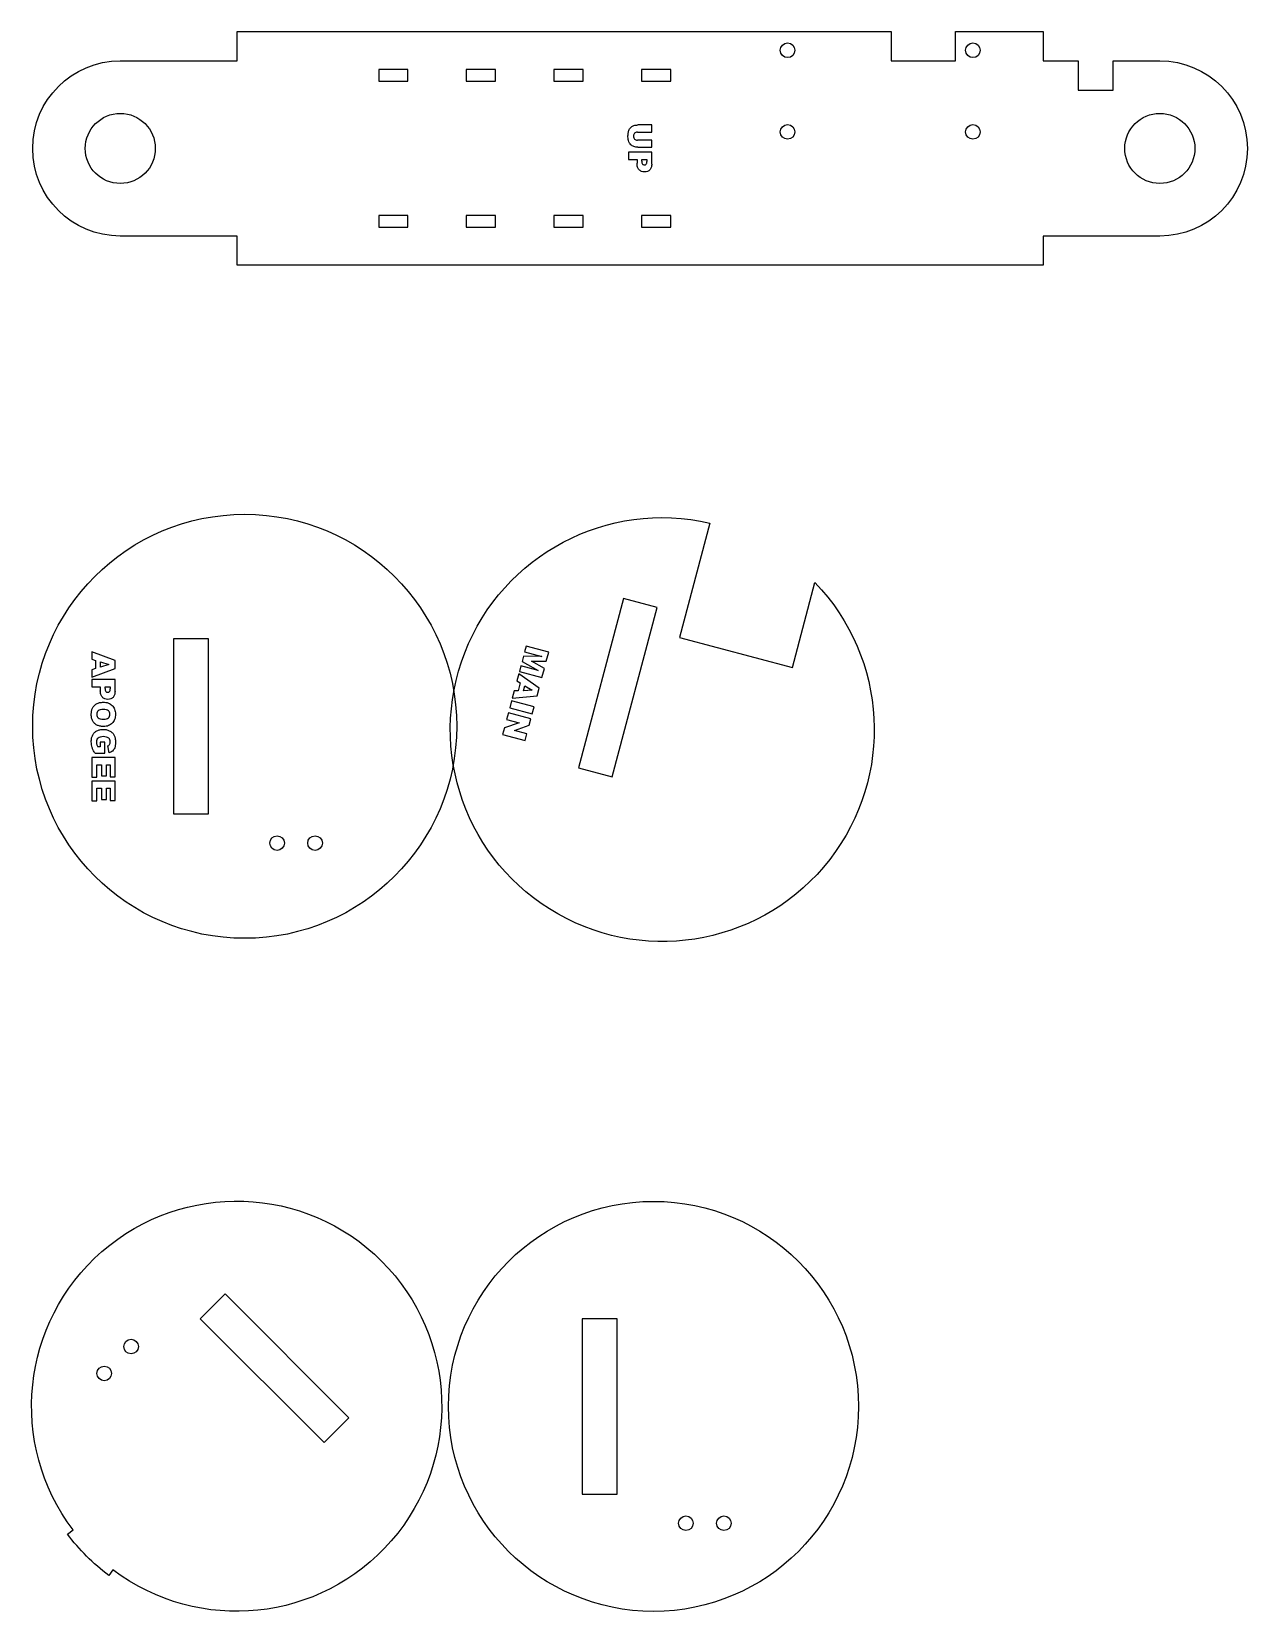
# Model space of a CAD drawing. Header units: millimetres. Extents: x 1 to 209, y -304 to -34.
import ezdxf

# ---------------------------------------------------------------- set-up
doc = ezdxf.new("R2010")
doc.units = ezdxf.units.MM
for name, color, linetype in [('CUTOUTS D 6.0', 5, 'CONTINUOUS'), ('HOLES DIAM 12.0 D 6.0', 5, 'CONTINUOUS'), ('HOLES DIAM 2.5 D 6.0', 5, 'CONTINUOUS'), ('INSETS D 0.5', 3, 'CONTINUOUS'), ('PERIMETER D 6.0', 5, 'CONTINUOUS')]:
    doc.layers.add(name, color=color, linetype=linetype)

msp = doc.modelspace()

# ---------------------------------------------------------------- linework, layer by layer
at = {"layer": 'CUTOUTS D 6.0'}
for points in [[(60.25, -40.1), (60.25, -42.1), (65.25, -42.1), (65.25, -40.1)], [(80.25, -42.1), (80.25, -40.1), (75.25, -40.1), (75.25, -42.1)], [(95.25, -42.1), (95.25, -40.1), (90.25, -40.1), (90.25, -42.1)], [(110.25, -42.1), (110.25, -40.1), (105.25, -40.1), (105.25, -42.1)], [(65.25, -67.1), (65.25, -65.1), (60.25, -65.1), (60.25, -67.1)], [(80.25, -67.1), (80.25, -65.1), (75.25, -65.1), (75.25, -67.1)], [(95.25, -67.1), (95.25, -65.1), (90.25, -65.1), (90.25, -67.1)], [(110.25, -67.1), (110.25, -65.1), (105.25, -65.1), (105.25, -67.1)], [(100.24, -161.18), (107.95, -132.18), (102.15, -130.64), (94.44, -159.63)], [(25.1, -137.54), (25.1, -167.54), (31.1, -167.54), (31.1, -137.54)], [(29.69, -253.97), (50.9, -275.18), (55.14, -270.94), (33.93, -249.73)], [(101.1, -283.98), (101.1, -253.98), (95.1, -253.98), (95.1, -283.98)]]:
    msp.add_lwpolyline(points, close=True, dxfattribs=at)
at = {"layer": 'HOLES DIAM 12.0 D 6.0'}
for centre in [(16, -53.6), (194, -53.6)]:
    msp.add_circle(centre, 6, dxfattribs=at)
at = {"layer": 'HOLES DIAM 2.5 D 6.0'}
for centre in [(130.25, -36.8), (162, -36.8), (130.25, -50.77), (162, -50.77), (42.85, -172.54), (49.35, -172.54), (17.85, -258.74), (13.25, -263.34), (112.85, -288.98), (119.35, -288.98)]:
    msp.add_circle(centre, 1.25, dxfattribs=at)
at = {"layer": 'INSETS D 0.5'}
for p, q in [((104.56, -50.81), (107, -50.81)), ((107, -49.58), (104.62, -49.58)), ((107, -50.81), (107, -49.58)), ((107, -52.18), (104.56, -52.18)), ((104.62, -53.41), (107, -53.41)), ((107, -53.41), (107, -52.18)), ((103, -54.23), (103, -55.47)), ((107, -54.23), (103, -54.23)), ((103, -55.47), (104.48, -55.47)), ((104.48, -55.47), (104.48, -56.14)), ((105.29, -55.77), (105.29, -55.47)), ((105.29, -55.47), (106.19, -55.47)), ((106.19, -55.47), (106.19, -55.82)), ((107, -56.28), (107, -54.23)), ((11.1, -144.53), (11.1, -145.77)), ((15.1, -144.53), (11.1, -144.53)), ((11.1, -145.77), (12.58, -145.77)), ((12.58, -145.77), (12.58, -146.45)), ((13.39, -146.08), (13.39, -145.77)), ((13.39, -145.77), (14.29, -145.77)), ((14.29, -145.77), (14.29, -146.13)), ((15.1, -146.59), (15.1, -144.53)), ((12.55, -156.07), (12.17, -156.07)), ((13.38, -155.24), (12.55, -155.24)), ((12.55, -155.24), (12.55, -156.07)), ((13.38, -157.15), (13.38, -155.24)), ((13.82, -155.9), (14.04, -157.1)), ((11.68, -157.15), (13.38, -157.15))]:
    msp.add_line(p, q, dxfattribs=at)
for points in [[(11.1, -142.85), (11.1, -144.15), (15.1, -142.64), (15.1, -141.29), (11.1, -139.79), (11.1, -141.05), (11.76, -141.25), (11.76, -142.65)], [(85.49, -138.81), (85.23, -139.79), (88.18, -140.57), (85.03, -140.54), (84.8, -141.43), (87.54, -142.96), (84.59, -142.18), (84.33, -143.16), (88.2, -144.19), (88.62, -142.62), (86.43, -141.39), (88.94, -141.41), (89.36, -139.84)], [(12.63, -141.52), (14.06, -141.95), (12.63, -142.39)], [(83.45, -146.49), (83.12, -147.74), (87.37, -147.32), (87.71, -146.01), (84.23, -143.53), (83.91, -144.75), (84.5, -145.11), (84.14, -146.47)], [(85.27, -145.59), (86.54, -146.38), (85.04, -146.44)], [(83, -148.17), (82.68, -149.37), (86.55, -150.39), (86.87, -149.2)], [(82.45, -150.23), (82.15, -151.35), (84.28, -151.92), (81.77, -152.8), (81.47, -153.93), (85.33, -154.96), (85.63, -153.83), (83.5, -153.26), (86.02, -152.37), (86.32, -151.26)], [(11.1, -157.88), (11.1, -161.25), (12.01, -161.25), (12.01, -159.12), (12.79, -159.12), (12.79, -161.04), (13.61, -161.04), (13.61, -159.12), (14.25, -159.12), (14.25, -161.19), (15.1, -161.19), (15.1, -157.88)], [(11.1, -161.92), (11.1, -165.29), (12.01, -165.29), (12.01, -163.16), (12.79, -163.16), (12.79, -165.08), (13.61, -165.08), (13.61, -163.16), (14.25, -163.16), (14.25, -165.23), (15.1, -165.23), (15.1, -161.92)]]:
    msp.add_lwpolyline(points, close=True, dxfattribs=at)
for points, knots in [([(102.93, -51.6), (102.93, -51.49), (102.94, -51.28), (102.96, -51.07), (102.97, -50.96)], [0, 0, 0, 0, 0.03054233, 0.06386939, 0.06386939, 0.06386939, 0.06386939]), ([(102.97, -50.96), (102.99, -50.85), (103.02, -50.65), (103.1, -50.47), (103.13, -50.38)], [0, 0, 0, 0, 0.03226696, 0.06018962, 0.06018962, 0.06018962, 0.06018962]), ([(103.13, -50.38), (103.18, -50.31), (103.28, -50.15), (103.41, -50.02), (103.48, -49.96)], [0, 0, 0, 0, 0.02662278, 0.05492819, 0.05492819, 0.05492819, 0.05492819]), ([(103.48, -49.96), (103.55, -49.9), (103.69, -49.79), (103.86, -49.72), (103.94, -49.69)], [0, 0, 0, 0, 0.0278877, 0.05336817, 0.05336817, 0.05336817, 0.05336817]), ([(104.05, -50.99), (104, -51.06), (103.88, -51.21), (103.87, -51.4), (103.86, -51.5)], [0, 0, 0, 0, 0.02568071, 0.05473072, 0.05473072, 0.05473072, 0.05473072]), ([(103.94, -49.69), (104.06, -49.66), (104.28, -49.6), (104.51, -49.59), (104.62, -49.58)], [0, 0, 0, 0, 0.03700384, 0.0687617, 0.0687617, 0.0687617, 0.0687617]), ([(104.56, -50.81), (104.46, -50.82), (104.27, -50.83), (104.12, -50.94), (104.05, -50.99)], [0, 0, 0, 0, 0.02948853, 0.05533973, 0.05533973, 0.05533973, 0.05533973]), ([(103.07, -52.46), (103.03, -52.33), (102.94, -52.05), (102.94, -51.75), (102.93, -51.6)], [0, 0, 0, 0, 0.04087892, 0.08786006, 0.08786006, 0.08786006, 0.08786006]), ([(103.4, -52.96), (103.32, -52.88), (103.19, -52.73), (103.1, -52.55), (103.07, -52.46)], [0, 0, 0, 0, 0.03142859, 0.05993373, 0.05993373, 0.05993373, 0.05993373]), ([(103.95, -53.3), (103.85, -53.26), (103.64, -53.18), (103.48, -53.03), (103.4, -52.96)], [0, 0, 0, 0, 0.03274943, 0.06549473, 0.06549473, 0.06549473, 0.06549473]), ([(103.86, -51.5), (103.87, -51.6), (103.88, -51.78), (103.99, -51.93), (104.05, -52)], [0, 0, 0, 0, 0.02883728, 0.05435168, 0.05435168, 0.05435168, 0.05435168]), ([(104.62, -53.41), (104.5, -53.41), (104.27, -53.4), (104.05, -53.33), (103.95, -53.3)], [0, 0, 0, 0, 0.0345676, 0.06808936, 0.06808936, 0.06808936, 0.06808936]), ([(104.05, -52), (104.12, -52.05), (104.27, -52.17), (104.46, -52.17), (104.56, -52.18)], [0, 0, 0, 0, 0.02579376, 0.05561662, 0.05561662, 0.05561662, 0.05561662]), ([(104.83, -57.26), (104.73, -57.11), (104.5, -56.77), (104.49, -56.37), (104.48, -56.14)], [0, 0, 0, 0, 0.0526423, 0.118375, 0.118375, 0.118375, 0.118375]), ([(105.29, -55.77), (105.3, -55.87), (105.3, -56.05), (105.38, -56.21), (105.42, -56.27)], [0, 0, 0, 0, 0.03058083, 0.05244432, 0.05244432, 0.05244432, 0.05244432]), ([(105.42, -56.27), (105.46, -56.31), (105.55, -56.4), (105.68, -56.41), (105.74, -56.42)], [0, 0, 0, 0, 0.01783173, 0.03583155, 0.03583155, 0.03583155, 0.03583155]), ([(105.74, -56.42), (105.8, -56.41), (105.92, -56.4), (106.01, -56.33), (106.06, -56.29)], [0, 0, 0, 0, 0.01767504, 0.03498727, 0.03498727, 0.03498727, 0.03498727]), ([(106.06, -56.29), (106.09, -56.23), (106.19, -56.09), (106.19, -55.92), (106.19, -55.82)], [0, 0, 0, 0, 0.02057281, 0.04988315, 0.04988315, 0.04988315, 0.04988315]), ([(107, -56.28), (106.99, -56.48), (106.98, -56.85), (106.77, -57.15), (106.68, -57.29)], [0, 0, 0, 0, 0.0592372, 0.1074509, 0.1074509, 0.1074509, 0.1074509]), ([(105.77, -57.62), (105.58, -57.61), (105.23, -57.59), (104.96, -57.36), (104.83, -57.26)], [0, 0, 0, 0, 0.0547195, 0.1037572, 0.1037572, 0.1037572, 0.1037572]), ([(106.68, -57.29), (106.56, -57.38), (106.29, -57.59), (105.95, -57.61), (105.77, -57.62)], [0, 0, 0, 0, 0.04609011, 0.09893771, 0.09893771, 0.09893771, 0.09893771]), ([(11.25, -149.41), (11.33, -149.27), (11.5, -148.98), (11.79, -148.79), (11.93, -148.69)], [0, 0, 0, 0, 0.048847, 0.1002179, 0.1002179, 0.1002179, 0.1002179]), ([(11.93, -148.69), (12.1, -148.61), (12.47, -148.44), (12.88, -148.43), (13.1, -148.42)], [0, 0, 0, 0, 0.0564442, 0.1210689, 0.1210689, 0.1210689, 0.1210689]), ([(12.93, -147.56), (12.83, -147.41), (12.6, -147.08), (12.59, -146.68), (12.58, -146.45)], [0, 0, 0, 0, 0.0526423, 0.118375, 0.118375, 0.118375, 0.118375]), ([(13.87, -147.93), (13.68, -147.92), (13.33, -147.89), (13.06, -147.67), (12.93, -147.56)], [0, 0, 0, 0, 0.0547194, 0.1037572, 0.1037572, 0.1037572, 0.1037572]), ([(13.1, -148.42), (13.4, -148.43), (13.96, -148.46), (14.41, -148.81), (14.62, -148.96)], [0, 0, 0, 0, 0.0881696, 0.165334, 0.165334, 0.165334, 0.165334]), ([(13.39, -146.08), (13.4, -146.18), (13.4, -146.36), (13.48, -146.51), (13.52, -146.58)], [0, 0, 0, 0, 0.03058083, 0.05244432, 0.05244432, 0.05244432, 0.05244432]), ([(13.52, -146.58), (13.56, -146.62), (13.65, -146.71), (13.78, -146.72), (13.84, -146.72)], [0, 0, 0, 0, 0.01783176, 0.03583158, 0.03583158, 0.03583158, 0.03583158]), ([(13.84, -146.72), (13.9, -146.72), (14.02, -146.71), (14.11, -146.64), (14.16, -146.6)], [0, 0, 0, 0, 0.01767502, 0.03498725, 0.03498725, 0.03498725, 0.03498725]), ([(14.78, -147.59), (14.66, -147.69), (14.39, -147.9), (14.05, -147.92), (13.87, -147.93)], [0, 0, 0, 0, 0.04609011, 0.09893771, 0.09893771, 0.09893771, 0.09893771]), ([(14.16, -146.6), (14.19, -146.54), (14.29, -146.4), (14.29, -146.23), (14.29, -146.13)], [0, 0, 0, 0, 0.02057283, 0.04988316, 0.04988316, 0.04988316, 0.04988316]), ([(15.1, -146.59), (15.09, -146.79), (15.08, -147.16), (14.87, -147.46), (14.78, -147.59)], [0, 0, 0, 0, 0.0592373, 0.1074509, 0.1074509, 0.1074509, 0.1074509]), ([(11.03, -150.53), (11.04, -150.32), (11.05, -149.94), (11.18, -149.58), (11.25, -149.41)], [0, 0, 0, 0, 0.0620694, 0.1147802, 0.1147802, 0.1147802, 0.1147802]), ([(11.28, -151.65), (11.21, -151.48), (11.05, -151.13), (11.04, -150.74), (11.03, -150.53)], [0, 0, 0, 0, 0.0534869, 0.1148895, 0.1148895, 0.1148895, 0.1148895]), ([(12.22, -149.88), (12.14, -149.96), (11.98, -150.14), (11.97, -150.37), (11.96, -150.49)], [0, 0, 0, 0, 0.03316511, 0.06847676, 0.06847676, 0.06847676, 0.06847676]), ([(11.96, -150.49), (11.97, -150.62), (11.98, -150.85), (12.14, -151.03), (12.22, -151.11)], [0, 0, 0, 0, 0.03592354, 0.06865295, 0.06865295, 0.06865295, 0.06865295]), ([(13.09, -149.65), (12.91, -149.66), (12.6, -149.66), (12.34, -149.81), (12.22, -149.88)], [0, 0, 0, 0, 0.05234975, 0.09120268, 0.09120268, 0.09120268, 0.09120268]), ([(12.22, -151.11), (12.33, -151.17), (12.62, -151.33), (12.95, -151.33), (13.15, -151.33)], [0, 0, 0, 0, 0.03974892, 0.09683165, 0.09683165, 0.09683165, 0.09683165]), ([(13.97, -149.88), (13.85, -149.82), (13.58, -149.66), (13.27, -149.66), (13.09, -149.65)], [0, 0, 0, 0, 0.03902024, 0.09178056, 0.09178056, 0.09178056, 0.09178056]), ([(13.15, -151.33), (13.31, -151.32), (13.61, -151.32), (13.86, -151.17), (13.97, -151.1)], [0, 0, 0, 0, 0.04920527, 0.08695676, 0.08695676, 0.08695676, 0.08695676]), ([(14.23, -150.48), (14.22, -150.36), (14.2, -150.13), (14.04, -149.96), (13.97, -149.88)], [0, 0, 0, 0, 0.03434059, 0.06731485, 0.06731485, 0.06731485, 0.06731485]), ([(13.97, -151.1), (14.05, -151.01), (14.21, -150.84), (14.22, -150.6), (14.23, -150.48)], [0, 0, 0, 0, 0.03320243, 0.06876327, 0.06876327, 0.06876327, 0.06876327]), ([(14.62, -148.96), (14.78, -149.17), (15.12, -149.62), (15.15, -150.18), (15.17, -150.48)], [0, 0, 0, 0, 0.0770487, 0.164814, 0.164814, 0.164814, 0.164814]), ([(15.17, -150.48), (15.15, -150.79), (15.13, -151.36), (14.79, -151.81), (14.63, -152.02)], [0, 0, 0, 0, 0.0894143, 0.1662593, 0.1662593, 0.1662593, 0.1662593]), ([(11.03, -155.18), (11.04, -154.96), (11.05, -154.56), (11.2, -154.19), (11.27, -154.02)], [0, 0, 0, 0, 0.0649161, 0.1195103, 0.1195103, 0.1195103, 0.1195103]), ([(11.27, -154.02), (11.37, -153.88), (11.55, -153.59), (11.85, -153.41), (12, -153.32)], [0, 0, 0, 0, 0.0500006, 0.1015357, 0.1015357, 0.1015357, 0.1015357]), ([(11.98, -152.33), (11.84, -152.24), (11.56, -152.06), (11.37, -151.78), (11.28, -151.65)], [0, 0, 0, 0, 0.04924361, 0.098699, 0.098699, 0.098699, 0.098699]), ([(13.13, -152.56), (12.91, -152.56), (12.52, -152.55), (12.15, -152.4), (11.98, -152.33)], [0, 0, 0, 0, 0.0640853, 0.1182529, 0.1182529, 0.1182529, 0.1182529]), ([(12, -153.32), (12.17, -153.25), (12.52, -153.1), (12.9, -153.08), (13.1, -153.08)], [0, 0, 0, 0, 0.0547936, 0.1137805, 0.1137805, 0.1137805, 0.1137805]), ([(13.1, -153.08), (13.31, -153.09), (13.7, -153.1), (14.07, -153.27), (14.24, -153.35)], [0, 0, 0, 0, 0.0615923, 0.1180471, 0.1180471, 0.1180471, 0.1180471]), ([(14.63, -152.02), (14.43, -152.18), (13.98, -152.52), (13.43, -152.55), (13.13, -152.56)], [0, 0, 0, 0, 0.0760512, 0.162953, 0.162953, 0.162953, 0.162953]), ([(14.24, -153.35), (14.39, -153.45), (14.7, -153.65), (14.88, -153.97), (14.97, -154.14)], [0, 0, 0, 0, 0.0540625, 0.1093631, 0.1093631, 0.1093631, 0.1093631]), ([(14.97, -154.14), (15.03, -154.29), (15.16, -154.65), (15.16, -155.02), (15.17, -155.23)], [0, 0, 0, 0, 0.0498453, 0.1117676, 0.1117676, 0.1117676, 0.1117676]), ([(11.17, -156.18), (11.13, -156.03), (11.04, -155.7), (11.04, -155.36), (11.03, -155.18)], [0, 0, 0, 0, 0.0471781, 0.1012059, 0.1012059, 0.1012059, 0.1012059]), ([(11.68, -157.15), (11.56, -156.98), (11.36, -156.67), (11.23, -156.33), (11.17, -156.18)], [0, 0, 0, 0, 0.06047, 0.109804, 0.109804, 0.109804, 0.109804]), ([(12.19, -154.56), (12.1, -154.65), (11.93, -154.85), (11.92, -155.1), (11.91, -155.24)], [0, 0, 0, 0, 0.03591701, 0.07538238, 0.07538238, 0.07538238, 0.07538238]), ([(11.91, -155.24), (11.91, -155.31), (11.91, -155.44), (11.95, -155.57), (11.97, -155.64)], [0, 0, 0, 0, 0.02031465, 0.04013695, 0.04013695, 0.04013695, 0.04013695]), ([(11.97, -155.64), (11.99, -155.7), (12.05, -155.85), (12.13, -155.99), (12.17, -156.07)], [0, 0, 0, 0, 0.02176167, 0.04779503, 0.04779503, 0.04779503, 0.04779503]), ([(13.11, -154.31), (12.92, -154.32), (12.59, -154.32), (12.31, -154.49), (12.19, -154.56)], [0, 0, 0, 0, 0.05599545, 0.09737695, 0.09737695, 0.09737695, 0.09737695]), ([(14.01, -154.56), (13.89, -154.49), (13.61, -154.32), (13.29, -154.32), (13.11, -154.31)], [0, 0, 0, 0, 0.04070999, 0.0939524, 0.0939524, 0.0939524, 0.0939524]), ([(13.82, -155.9), (13.89, -155.88), (14.03, -155.82), (14.12, -155.71), (14.17, -155.65)], [0, 0, 0, 0, 0.02231495, 0.04332249, 0.04332249, 0.04332249, 0.04332249]), ([(14.29, -155.2), (14.28, -155.08), (14.26, -154.83), (14.09, -154.65), (14.01, -154.56)], [0, 0, 0, 0, 0.03720401, 0.07253141, 0.07253141, 0.07253141, 0.07253141]), ([(14.68, -156.77), (14.58, -156.84), (14.39, -156.98), (14.16, -157.06), (14.04, -157.1)], [0, 0, 0, 0, 0.03434722, 0.07224329, 0.07224329, 0.07224329, 0.07224329]), ([(14.17, -155.65), (14.2, -155.59), (14.28, -155.45), (14.29, -155.29), (14.29, -155.2)], [0, 0, 0, 0, 0.02195207, 0.04699617, 0.04699617, 0.04699617, 0.04699617]), ([(15.05, -156.22), (15, -156.33), (14.91, -156.53), (14.75, -156.69), (14.68, -156.77)], [0, 0, 0, 0, 0.03375545, 0.06662827, 0.06662827, 0.06662827, 0.06662827]), ([(15.17, -155.23), (15.17, -155.43), (15.17, -155.76), (15.08, -156.09), (15.05, -156.22)], [0, 0, 0, 0, 0.0580245, 0.1002307, 0.1002307, 0.1002307, 0.1002307])]:
    msp.add_open_spline(points, degree=3, knots=knots, dxfattribs=at)
at = {"layer": 'PERIMETER D 6.0'}
for points in [[(36, -68.6), (16, -68.6, -1), (16, -38.6), (36, -38.6), (36, -33.6), (148, -33.6), (148, -38.6), (159, -38.6), (159, -33.6), (174, -33.6), (174, -38.6), (180, -38.6), (180, -43.6), (186, -43.6), (186, -38.6), (194, -38.6, -1), (194, -68.6), (174, -68.6), (174, -73.6), (36, -73.6)], [(131.08, -142.48), (134.95, -127.93, -6.878631), (116.97, -117.74), (111.75, -137.33)], [(6.95, -290.85), (7.91, -290.12, -14.4508), (14.75, -296.96), (14.02, -297.92, -0.0692)]]:
    msp.add_lwpolyline(points, format="xyb", close=True, dxfattribs=at)
for centre, radius in [((37.3, -152.54), 36.3), ((107.3, -268.98), 35.1)]:
    msp.add_circle(centre, radius, dxfattribs=at)

doc.saveas('drawing.dxf')
